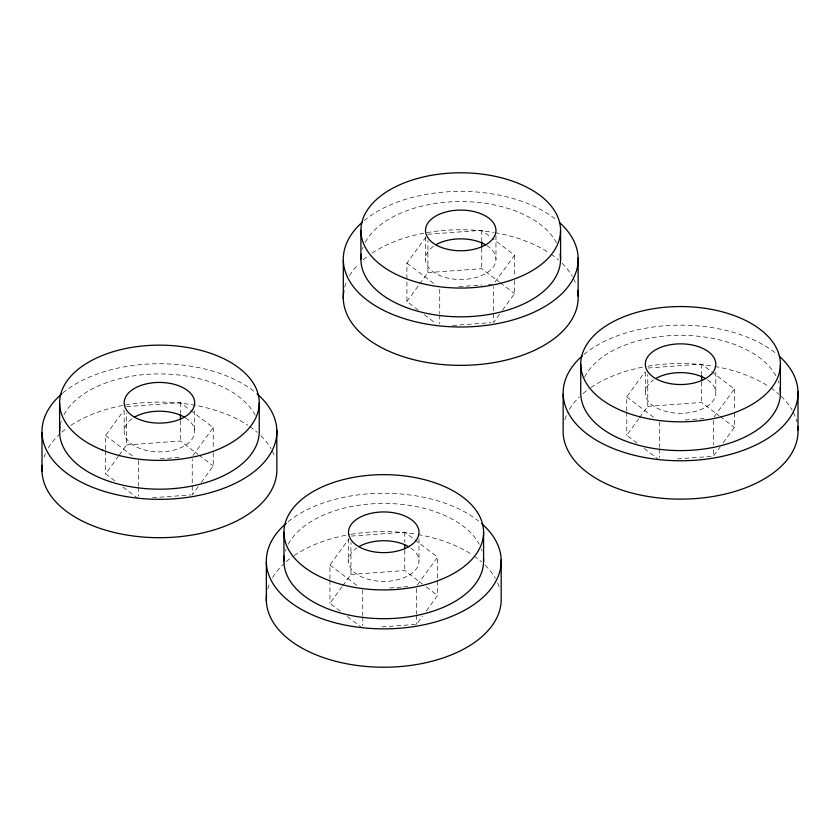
<?xml version="1.0" encoding="UTF-8"?>
<svg xmlns="http://www.w3.org/2000/svg" width="840" height="840" viewBox="0 0 840 840"><rect width="100%" height="100%" fill="white"/><g stroke="black" fill="none" stroke-linecap="round" stroke-linejoin="round"><path stroke-width="0.63" stroke-dasharray="4.2 3.15" d="M105.609 449.536L105.609 435.477L123.606 410.729M114.839 480.848L105.609 473.834L118.356 456.298M119.112 455.269L126.609 444.959L126.609 412.997M192.98 455.448L213.234 427.602L190.68 410.456M198.23 486.591L192.234 494.834L192.234 459.039M201.233 482.465L213.234 465.959L213.234 450.618M418.194 310.055L406.917 301.487L406.917 263.13L425.67 237.342M406.917 301.487L418.919 284.981M419.664 283.952L427.917 272.612L427.917 240.639M495.044 282.072L514.542 255.255L491.988 238.109M499.548 314.233L493.542 322.487L493.542 286.692M502.541 310.118L514.542 293.612L514.542 278.271M329.942 579.065L329.942 564.995L348.695 539.217M340.2 611.153L329.942 603.351L341.943 586.856M342.699 585.827L350.952 574.476L350.952 542.514M417.322 584.966L437.577 557.13L404.765 532.182L350.952 536.12M381.98 626.892L416.577 624.361L422.572 616.109M426.321 610.953L437.577 595.486L437.577 557.13M626.766 410.959L626.766 396.9L644.763 372.151M637.014 443.048L626.766 435.257L638.768 418.761M639.513 417.721L647.766 406.382L647.766 374.419M714.137 416.871L734.391 389.025L701.578 364.088L647.766 368.025M677.513 458.882L713.391 456.257L720.143 446.975M723.146 442.858L734.391 427.382L734.391 412.041M427.917 234.255L481.74 230.317L490.959 237.332M427.917 272.612L481.74 268.674L499.17 281.925M458.945 286.661L482.013 284.97M488.418 284.508L492.261 284.225M452.54 325.49L490.98 322.675M126.609 406.602L180.422 402.665L189.651 409.679M647.766 406.382L701.578 402.444L719.009 415.695M126.609 444.959L180.422 441.021L197.862 454.272M685.199 419.969L704.424 418.562M160.198 458.819L181.986 457.233M152.513 497.742L190.953 494.928M350.952 574.476L404.765 570.549L422.195 583.79M389.666 587.969L402.476 587.034M403.757 586.94L408.881 586.562M720.038 416.472L734.391 427.382M500.189 282.702L514.542 293.612M626.766 396.9L654.444 417.942M406.917 263.13L434.595 284.172M644.196 448.507L658.55 459.417M424.347 314.738L435.624 323.306M426.3 586.908L437.577 595.486M198.881 455.049L213.234 465.959M329.942 564.995L357.63 586.037M347.372 616.602L361.736 627.512M105.609 435.477L133.287 456.519M123.039 487.084L137.393 497.994M734.391 389.025L734.391 410.76M715.817 372.036L715.817 392.963M713.391 420.462L713.391 444.749M713.391 449.873L713.391 456.257M701.578 364.088L701.578 374.315M701.578 381.99L701.578 402.444M659.578 421.838L659.578 447.405M659.578 448.686L659.578 457.643M645.341 372.036L645.341 392.963M626.766 412.241L626.766 435.257M514.542 255.255L514.542 276.99M495.968 235.652L495.968 259.192M481.74 230.317L481.74 240.545M481.74 248.22L481.74 268.674M439.73 289.349L439.73 313.635M439.73 314.916L439.73 323.862M425.502 236.964L425.502 259.192M418.992 538.828L418.992 561.057M416.577 588.557L416.577 614.135M416.577 615.405L416.577 624.361M404.765 532.182L404.765 542.42M404.765 550.085L404.765 570.549M362.754 589.942L362.754 615.51M362.754 616.791L362.754 625.737M348.526 538.828L348.526 561.057M329.942 580.346L329.942 603.351M213.234 427.602L213.234 449.337M194.659 410.624L194.659 431.54M180.422 402.665L180.422 412.892M180.422 420.567L180.422 441.021M138.422 460.415L138.422 485.993M138.422 487.263L138.422 496.219M124.183 410.624L124.183 431.54M105.609 450.818L105.609 473.834M564.869 419.706A117.442 67.809 0 0 1 568.187 411.653M569.436 409.395A117.442 67.809 0 0 1 579.411 396.879M583.054 393.54A117.442 67.809 0 0 1 589.124 388.773M590.993 387.471A117.442 67.809 0 0 1 645.488 366.608M647.934 366.188A117.442 67.809 0 0 1 713.664 366.261M714.893 366.471A117.442 67.809 0 0 1 769.03 386.715M770.931 387.996A117.442 67.809 0 0 1 779.289 394.59M781.106 396.26A117.442 67.809 0 0 1 792.183 410.214M793.391 412.471A117.442 67.809 0 0 1 796.845 421.722M584.021 354.365A117.442 67.809 0 0 1 777.399 354.585M707.564 379.88A35.238 20.339 0 0 1 704.76 407.757A35.238 20.339 0 0 1 656.397 407.757A35.238 20.339 0 0 1 653.594 379.88M584.619 377.076A99.823 57.635 0 0 1 679.707 335.328A99.823 57.635 0 0 1 776.045 376.11M778.228 380.982A99.823 57.635 0 0 1 778.89 382.956M344.683 287.102A117.442 67.809 0 0 1 346.71 281.306M349.598 275.625A117.442 67.809 0 0 1 357.872 264.821M363.206 259.77A117.442 67.809 0 0 1 368.225 255.78M372.099 253.06A117.442 67.809 0 0 1 493.815 232.491M495.044 232.701A117.442 67.809 0 0 1 549.182 252.945M551.082 254.226A117.442 67.809 0 0 1 558.516 259.99M562.128 263.329A117.442 67.809 0 0 1 572.345 276.444M573.552 278.702A117.442 67.809 0 0 1 575.967 284.456M364.171 220.595A117.442 67.809 0 0 1 555.576 219.209M486.707 245.448A35.238 20.339 0 0 1 485.279 273.777A35.238 20.339 0 0 1 436.181 273.777A35.238 20.339 0 0 1 434.763 245.448M362.418 249.186A99.823 57.635 0 0 1 363.08 247.212M365.264 242.34A99.823 57.635 0 0 1 461.601 201.558A99.823 57.635 0 0 1 556.689 243.306M267.719 588.976A117.442 67.809 0 0 1 269.735 583.17M272.622 577.5A117.442 67.809 0 0 1 284.371 563.294M286.241 561.635A117.442 67.809 0 0 1 292.31 556.878M294.179 555.576A117.442 67.809 0 0 1 349.892 534.492M351.12 534.282A117.442 67.809 0 0 1 416.85 534.356M418.079 534.576A117.442 67.809 0 0 1 472.217 554.809M474.106 556.101A117.442 67.809 0 0 1 481.541 561.855M485.153 565.204A117.442 67.809 0 0 1 495.369 578.308M497.648 582.855A117.442 67.809 0 0 1 499.716 588.651M288.183 521.661A117.442 67.809 0 0 1 478.611 521.073M410.75 547.985A35.238 20.339 0 0 1 407.946 575.862A35.238 20.339 0 0 1 359.583 575.862A35.238 20.339 0 0 1 356.78 547.985M285.453 551.05A99.823 57.635 0 0 1 286.115 549.077M288.298 544.215A99.823 57.635 0 0 1 383.764 503.423A99.823 57.635 0 0 1 479.231 544.215M481.404 549.077A99.823 57.635 0 0 1 482.076 551.05M44.079 457.118A117.442 67.809 0 0 1 45.402 453.653M48.279 447.972A117.442 67.809 0 0 1 60.039 433.766M61.898 432.117A117.442 67.809 0 0 1 66.916 428.127M70.791 425.407A117.442 67.809 0 0 1 247.874 425.292M249.774 426.573A117.442 67.809 0 0 1 257.197 432.338M260.82 435.687A117.442 67.809 0 0 1 271.036 448.791M272.244 451.048A117.442 67.809 0 0 1 274.659 456.803M62.864 392.942A117.442 67.809 0 0 1 256.242 393.162M185.388 417.795A35.238 20.339 0 0 1 183.971 446.135A35.238 20.339 0 0 1 134.873 446.135A35.238 20.339 0 0 1 133.455 417.795M60.186 425.271A99.823 57.635 0 0 1 61.772 419.559M63.956 414.687A99.823 57.635 0 0 1 160.293 373.905A99.823 57.635 0 0 1 255.381 415.653"/><path stroke-width="1.26" d="M798 391.619L798 429.975M780.402 364.193L780.402 392.963M701.578 375.596L701.578 380.709M580.745 364.193L580.745 392.963A99.823 57.635 0 0 0 684.936 450.544A99.823 57.635 0 0 0 780.024 387.944M578.151 257.849L578.151 296.205M563.157 394.306L563.157 432.663A117.442 67.809 0 0 0 685.986 499.055A117.442 67.809 0 0 0 797.716 426.426M560.563 230.422L560.563 259.192M501.186 559.713L501.186 598.07A117.442 67.809 0 0 1 380.971 667.212A117.442 67.809 0 0 1 266.584 594.856M483.588 532.298A99.823 57.635 0 0 1 333.848 582.204A99.823 57.635 0 0 1 333.848 482.381A99.823 57.635 0 0 1 483.588 532.298L483.588 561.057M481.74 241.826L481.74 246.939M404.765 544.971L404.765 548.803M360.906 230.422L360.906 259.192M343.308 260.536L343.308 298.893M283.931 532.298L283.931 561.057M276.843 430.195L276.843 468.552A117.442 67.809 0 0 1 156.629 537.684A117.442 67.809 0 0 1 42.242 465.329M266.343 562.412L266.343 600.768M259.255 402.769L259.255 431.54A99.823 57.635 0 0 1 155.064 489.122A99.823 57.635 0 0 1 59.976 426.52M180.422 414.173L180.422 419.286M59.598 402.769L59.598 431.54M42 432.884L42 471.24M779.289 356.223A117.442 67.809 0 0 1 757.407 444.245A117.442 67.809 0 0 1 603.393 444.066A117.442 67.809 0 0 1 582.11 356.003M655.662 378.578A35.238 20.339 0 0 0 714.609 369.464A35.238 20.339 0 0 0 671.454 344.547A35.238 20.339 0 0 0 655.662 378.578A35.238 20.339 0 0 1 705.495 378.578M577.5 290.304A117.442 67.809 0 0 1 461.013 365.358A117.442 67.809 0 0 1 343.896 290.619M559.45 222.453A117.442 67.809 0 0 1 537.569 310.475A117.442 67.809 0 0 1 383.544 310.296A117.442 67.809 0 0 1 362.271 222.233M435.813 244.808A35.238 20.339 0 0 0 494.76 235.683A35.238 20.339 0 0 0 451.616 210.777A35.238 20.339 0 0 0 435.813 244.808A35.238 20.339 0 0 1 485.646 244.808M560.175 254.163A99.823 57.635 0 0 1 460.73 316.827A99.823 57.635 0 0 1 361.284 254.163M481.541 523.499A117.442 67.809 0 0 1 461.024 612.129A117.442 67.809 0 0 1 306.149 611.95A117.442 67.809 0 0 1 286.241 523.278M358.848 546.683A35.238 20.339 0 0 0 417.795 537.558A35.238 20.339 0 0 0 374.64 512.642A35.238 20.339 0 0 0 358.848 546.683A35.238 20.339 0 0 1 408.671 546.683M483.494 558.548A99.823 57.635 0 0 1 381.581 618.681A99.823 57.635 0 0 1 284.308 556.038M257.197 393.981A117.442 67.809 0 0 1 236.68 482.612A117.442 67.809 0 0 1 81.816 482.433A117.442 67.809 0 0 1 61.898 393.76M134.505 417.155A35.238 20.339 0 0 0 193.452 408.041A35.238 20.339 0 0 0 150.308 383.124A35.238 20.339 0 0 0 134.505 417.155A35.238 20.339 0 0 1 184.338 417.155M623.322 411.411A99.823 57.635 0 0 0 780.024 369.222A99.823 57.635 0 0 0 638.389 311.955A99.823 57.635 0 0 0 623.322 411.411M403.473 277.631A99.823 57.635 0 0 0 560.175 235.441A99.823 57.635 0 0 0 418.541 178.185A99.823 57.635 0 0 0 403.473 277.631M102.165 449.988A99.823 57.635 0 0 0 258.867 407.799A99.823 57.635 0 0 0 117.233 350.543A99.823 57.635 0 0 0 102.165 449.988"/></g></svg>
